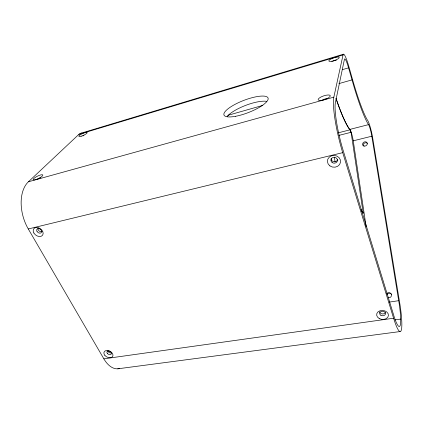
<?xml version="1.0" encoding="UTF-8"?>
<svg xmlns="http://www.w3.org/2000/svg" width="423" height="423" viewBox="0 0 423 423"><rect width="100%" height="100%" fill="white"/><g stroke="black" fill="none" stroke-linecap="round" stroke-linejoin="round"><path stroke-width="0.63" d="M333.837 97.142L343.048 54.932A17.861 2.348 76.3 0 1 345.205 56.238L345.755 57.428A17.861 2.348 76.3 0 1 348.779 66.295L352.19 78.308A70.43 8.111 76.3 0 0 367.275 119.846L367.809 120.661A12.648 1.539 77.1 0 1 369.903 125.975L370.368 127.55A12.648 1.539 77.1 0 1 372.679 137.887L399.952 304.438A37.044 5.065 79 0 1 401.089 330.738A37.044 5.065 79 0 1 393.607 318.233L342.715 152.655A41.687 6.631 76.8 0 1 333.837 97.142L28.431 181.774A34.247 21.362 73.6 0 0 28.283 228.965L103.857 358.836A31.101 17.068 84 0 0 119.561 368.523M28.431 181.774L78.889 134.355A15.08 8.005 71.3 0 1 81.787 133.123M80.735 133.287L343.497 54.192M78.889 134.355L343.048 54.932M342.265 69.684L348.563 67.849L348.076 66.189A13.023 1.713 76.3 0 0 345.903 60.373L345.533 59.701A13.023 1.713 76.3 0 0 344.481 59.093L335.428 102.419A36.04 5.726 76.8 0 0 343.085 150.191L394.389 317.467A32.026 4.378 79 0 0 399.101 303.191L371.606 134.979A8.333 1.015 77.1 0 0 368.814 125.102L367.999 123.817A74.76 8.619 76.3 0 1 354.204 87.466L348.563 67.849M338.855 83.627L351.989 79.894M227.944 115.32L262.82 105.406M336.052 98.395A73.935 10.564 76 0 0 349.218 128.624L349.842 129.412L368.549 124.637M338.146 132.854L349.921 129.85L350.207 130.284A7.767 1.169 76.9 0 1 351.074 132.246L363.198 213.213L361.369 210.527A3.373 3.067 -28.5 0 0 360.946 209.406M338.934 135.381L351.09 132.299M366.175 226.887L353.247 140.822L371.822 136.211M28.283 228.965L342.715 152.655M389.171 302.112L398.699 300.684M103.857 358.836L393.607 318.233M394.865 319.904L400.718 319.09M117.779 368.808L400.052 331.563M349.921 129.85L349.292 129.063A74.411 10.633 76 0 1 336.042 98.654M349.842 129.412L350.144 129.866A8.243 1.243 76.9 0 1 353.046 139.601L353.247 140.822M337.586 159.249L337.766 160.55M334.408 157.171L335.032 161.745M331.399 158.678L331.658 160.634M332.467 61.494A2.75 0.693 -19 0 1 332.631 61.383M333.028 61.15A2.75 0.693 -19 0 1 336.497 60.114M322.088 100.489A3.215 0.968 -18.8 0 1 324.848 99.03A3.215 0.968 -18.8 0 1 327.666 98.749M82.876 135.979A2.3 0.508 -24.6 0 1 83.077 135.873M83.717 135.556A2.3 0.508 -24.6 0 1 83.939 135.46M37.06 179.574A2.681 0.656 -26.1 0 1 37.404 179.31M37.605 179.172A2.681 0.656 -26.1 0 1 39.032 178.39M39.281 178.284A2.681 0.656 -26.1 0 1 40.011 178.014M40.449 177.893A2.681 0.656 -26.1 0 1 40.82 177.824M386.987 294.582A2.633 2.549 -4.6 0 1 391.534 294.35M363.362 146.094A2.416 2.067 -27.5 0 1 364.229 143.254A2.416 2.067 -27.5 0 1 367.323 143.386M361.924 211.262A3.336 3.04 -28 0 1 363.198 213.213M111.498 352.851A2.406 1.639 26.9 0 1 107.833 350.879M42.12 231.524A2.728 1.972 36.7 0 1 39.106 230.926A2.728 1.972 36.7 0 1 38.065 228.166M385.406 312.438A2.945 2.242 5.7 0 1 382.366 313.914A2.945 2.242 5.7 0 1 379.674 311.867M337.654 159.323A3.273 2.935 4.5 0 1 333.959 161.75A3.273 2.935 4.5 0 1 331.177 158.392M386.807 293.588A2.638 2.559 -5.2 0 1 390.223 293.007A2.638 2.559 -5.2 0 1 391.27 296.2A2.638 2.559 -5.2 0 1 388.15 297.67M227.082 116.574A23.529 6.662 -21 0 1 245.462 105.454A23.529 6.662 -21 0 1 266.617 101.335M331.584 61.266A5.504 1.369 -19 0 0 339.257 57.48A5.504 1.369 -19 0 0 331.267 58.871A5.504 1.369 -19 0 0 331.584 61.266M321.258 100.394A6.435 1.914 -18.9 0 0 330.315 95.794A6.435 1.914 -18.9 0 0 321.015 96.989A6.435 1.914 -18.9 0 0 321.258 100.394M81.174 136.222A4.605 1.005 -24.5 0 0 87.233 132.558A4.605 1.005 -24.5 0 0 80.693 134.53A4.605 1.005 -24.5 0 0 81.174 136.222M36.013 179.548A5.372 1.301 -26 0 0 42.845 174.995A5.372 1.301 -26 0 0 35.167 177.459A5.372 1.301 -26 0 0 36.013 179.548M379.193 318.514A5.933 4.5 5.8 0 0 388.451 315.558A5.933 4.5 5.8 0 0 380.007 310.768A5.933 4.5 5.8 0 0 379.193 318.514M380.896 315.283A2.956 2.247 5.7 0 0 385.506 313.797A2.956 2.247 5.7 0 0 381.287 311.413A2.956 2.247 5.7 0 0 380.896 315.283M329.898 165.895A6.599 5.906 4.8 0 0 340.515 162.305A6.599 5.906 4.8 0 0 331.569 155.801A6.599 5.906 4.8 0 0 329.898 165.895M332.145 162.522A3.289 2.945 4.6 0 0 337.427 160.714A3.289 2.945 4.6 0 0 332.959 157.483A3.289 2.945 4.6 0 0 332.145 162.522M33.856 232.983A5.494 3.955 36.6 0 0 42.517 235.325A5.494 3.955 36.6 0 0 38.123 227.616A5.494 3.955 36.6 0 0 33.856 232.983M37.028 231.37A2.739 1.978 36.7 0 0 41.348 232.534A2.739 1.978 36.7 0 0 39.154 228.684A2.739 1.978 36.7 0 0 37.028 231.37M104.878 355.431A4.843 3.278 26.9 0 0 112.692 356.43A4.843 3.278 26.9 0 0 107.743 350.519A4.843 3.278 26.9 0 0 104.878 355.431M107.394 353.464A2.416 1.639 26.9 0 0 111.291 353.951A2.416 1.639 26.9 0 0 108.817 351.005A2.416 1.639 26.9 0 0 107.394 353.464M364.563 146.088A2.427 2.073 -27.6 0 0 367.18 142.942A2.427 2.073 -27.6 0 0 363.161 142.778A2.427 2.073 -27.6 0 0 364.563 146.088M235.643 116.283A23.619 6.498 -21.1 0 0 268.166 98.453A23.619 6.498 -21.1 0 0 234.252 104.782A23.619 6.498 -21.1 0 0 235.643 116.283"/></g></svg>
